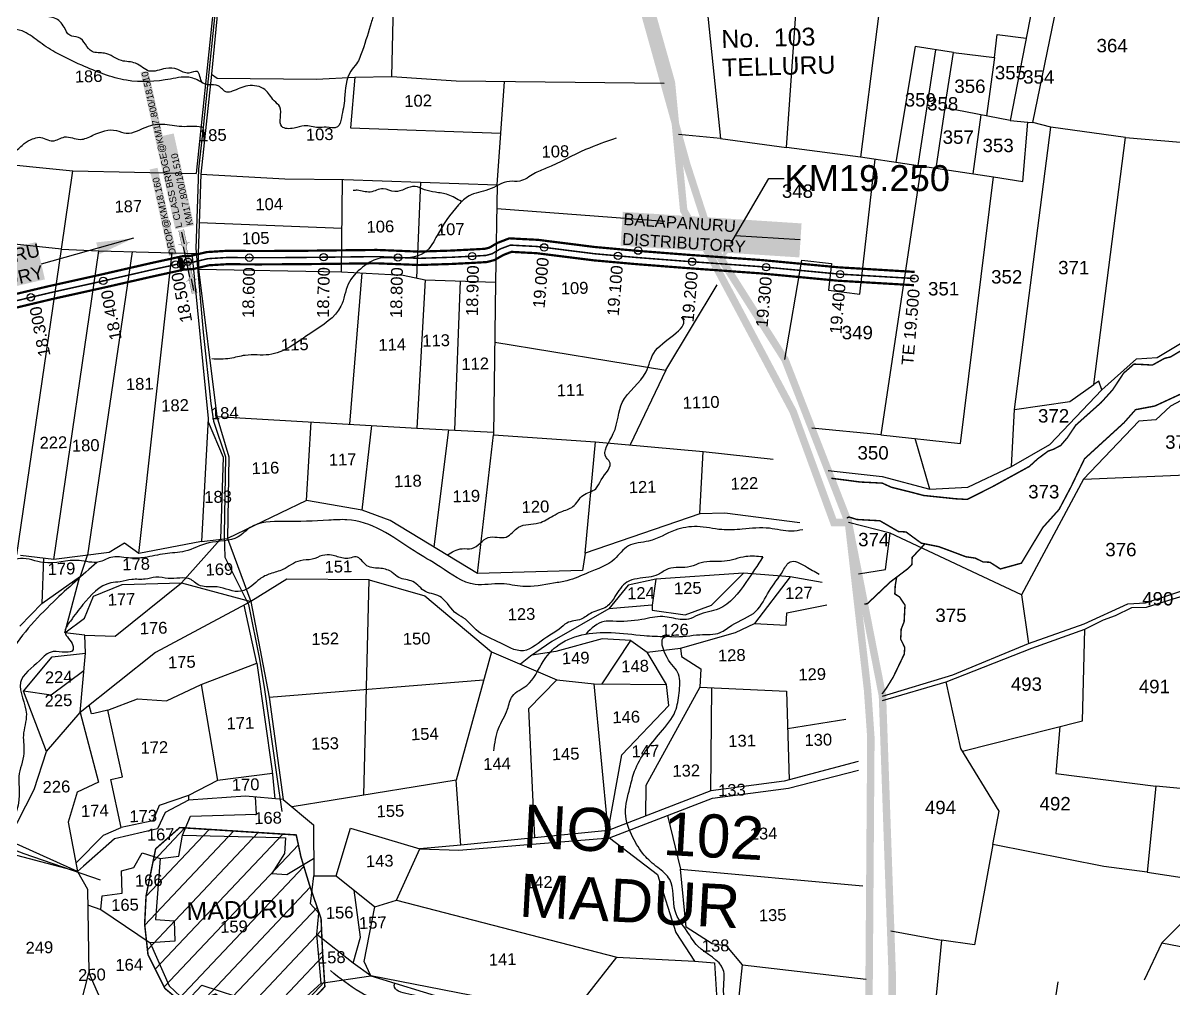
# Model space of a CAD drawing. Header units: inches. Extents: x 192867 to 224088, y 1602358 to 1617481.
# Drawn here: x 200567 to 202116, y 1606517 to 1607817 of the extents above; entities that cross this region are included whole.
import ezdxf
from ezdxf import colors
from ezdxf.entities.mleader import LeaderData, LeaderLine
from ezdxf.enums import TextEntityAlignment as Align
from ezdxf.math import Vec2, Vec3

# ---------------------------------------------------------------- set-up
doc = ezdxf.new("R2010")
doc.units = ezdxf.units.IN
doc.header["$LTSCALE"] = 15
doc.header["$MEASUREMENT"] = 0
doc.header["$PDMODE"] = 32
doc.header["$PDSIZE"] = 10
for name, pattern in [('ACAD_ISO02W100', [15, 12, -3]), ('ACAD_ISO03W100', [30, 12, -18]), ('HIDDEN2', [0.1875, 0.125, -0.0625])]:
    doc.linetypes.add(name, pattern=pattern)
for name, color, linetype in [('CANAL1', 7, 'Continuous'), ('CSMark', 72, 'Continuous'), ('PAPER SIZE', 5, 'Continuous'), ('PLOTS', 7, 'Continuous'), ('PLOTS NO', 7, 'Continuous'), ('RE REMARKS', 7, 'Continuous'), ('ROADS', 1, 'Continuous'), ('STREAMS', 4, 'Continuous'), ('STRUCTURE', 5, 'Continuous'), ('TEXT', 1, 'Continuous'), ('text2', 7, 'Continuous'), ('VILLAGE BOUNDRY', 5, 'Continuous'), ('VILLAGE STONES', 240, 'Continuous')]:
    doc.layers.add(name, color=color, linetype=linetype)
doc.styles.get("Standard").update_dxf_attribs({"font": 'arial.ttf'})
doc.dimstyles.get("Standard").update_dxf_attribs({"dimtxt": 0.18, "dimasz": 0.18, "dimexe": 0.18, "dimexo": 0.0625, "dimgap": 0.09, "dimtad": 0, "dimtih": 1, "dimtoh": 1, "dimdec": 4, "dimzin": 0, "dimdsep": 46, "dimtxsty": 'Standard', "dimcen": 0.09, "dimadec": 0, "dimazin": 0, "dimtfac": 1, "dimtdec": 4, "dimtofl": 0, "dimtmove": 0, "dimatfit": 3, "dimfxl": 1, "dimtolj": 1, "dimtzin": 0, "dimarcsym": 0})

# ---------------------------------------------------------------- blocks, each defined once
blk = doc.blocks.new('DROP')
h = blk.add_hatch()
h.set_pattern_fill('ANSI31', color=1, scale=10, angle=45)
h.set_pattern_definition([(90, (-324.4107, -25.7687), (-1.25, 0), [])])
h.paths.add_polyline_path([(-9.9, -4.3), (-13.8, 4.1), (13.8, 4.1), (10.2, -4.3)])
at = {"layer": 'STRUCTURE', "color": 5, "const_width": 0.49}
blk.add_lwpolyline([(-9.9, -4.3), (-13.8, 4.1), (13.8, 4.1), (10.2, -4.3), (-9.9, -4.3)], dxfattribs=at)
at = {"layer": 'STRUCTURE', "color": 5}
blk.add_circle((0, 0), 1.33, dxfattribs=at)
blk = doc.blocks.new('SLB')
at = {"layer": 'STRUCTURE'}
h = blk.add_hatch(dxfattribs=at)
h.set_pattern_fill('DOTS', color=6, scale=20, angle=320.3722, style=0)
h.set_pattern_definition([(320.372247934, (-159.4327, -72.9564), (1.2786241598, 0.5641323054), [0, -1.25])])
h.paths.add_polyline_path([(769699.5, 1706871.1), (769699.5, 1706861.1), (769729.1, 1706861.1), (769732.1, 1706863.1), (769792.1, 1706863.1), (769795.1, 1706861.1), (769824.7, 1706861.1), (769824.7, 1706871.1), (769795.1, 1706871.1), (769792.1, 1706869.1), (769732.1, 1706869.1), (769729.1, 1706871.1)])
at = {"layer": 'STRUCTURE', "color": 6, "const_width": 0.628}
for points in [[(769726.1, 1706877.1), (769726.1, 1706873.1), (769732.1, 1706869.1), (769792.1, 1706869.1), (769798.1, 1706873.1), (769798.1, 1706877.1)], [(769726.1, 1706855.1), (769726.1, 1706859.1), (769732.1, 1706863.1), (769792.1, 1706863.1), (769798.1, 1706859.1), (769798.1, 1706855.1)]]:
    blk.add_lwpolyline(points, dxfattribs=at)
at = {"layer": 'STRUCTURE', "color": 6, "linetype": 'ACAD_ISO02W100', "ltscale": 0.5, "const_width": 0.5}
for points in [[(769699.5, 1706871.1), (769729.1, 1706871.1)], [(769699.5, 1706861.1), (769729.1, 1706861.1)], [(769795.1, 1706871.1), (769824.7, 1706871.1)], [(769795.1, 1706861.1), (769824.7, 1706861.1)]]:
    blk.add_lwpolyline(points, dxfattribs=at)
at = {"layer": 'STRUCTURE', "color": 6}
blk.add_lwpolyline([(769732.1, 1706863.1), (769792.1, 1706863.1)], dxfattribs=at)
blk.add_lwpolyline([(769732.1, 1706863.1), (769792.1, 1706863.1)], dxfattribs=at)
at = {"layer": 'STRUCTURE', "color": 0}
blk.add_circle((769762.1, 1706866.1), 1.24, dxfattribs=at)
for points in [[(769703.8, 1706866), (769726.7, 1706866)], [(769818.6, 1706865.8), (769795.7, 1706865.8)]]:
    blk.add_leader(points, dimstyle='Standard', override={"dimasz": 10, "dimgap": 0.09, "dimtad": 0}, dxfattribs=at)

msp = doc.modelspace()

# ---------------------------------------------------------------- hatches: boundary and pattern name
at = {"layer": 'text2', "linetype": 'Continuous'}
h = msp.add_hatch(dxfattribs=at)
h.set_pattern_fill('ANSI31', color=40, scale=7.991511, angle=1.6121)
h.set_pattern_definition([(46.61206, (193306.242, 1599819.602), (-18.439085, 17.42962), [])])
h.paths.add_polyline_path([(200802.5, 1606732.9), (200934.8, 1606724.5), (200941.1, 1606695.1), (200952.5, 1606657.5), (200968.2, 1606611.8), (200970.2, 1606566.9), (200973.3, 1606520.3), (200940, 1606485.1), (200892.1, 1606443.2), (200872.6, 1606440.4), (200856.9, 1606486.8), (200826.4, 1606510.3), (200784.6, 1606495.8), (200757.9, 1606518), (200735.3, 1606563.4), (200730.8, 1606604.2), (200732.7, 1606642.4), (200745.6, 1606705.8), (200778, 1606734.4)])
h.paths.add_polyline_path([(200781.6, 1606603.2), (200940.7, 1606607.7), (200939.7, 1606644.2), (200780.6, 1606639.7)], flags=24)

# ---------------------------------------------------------------- linework, layer by layer
at = {"layer": 'CANAL1', "color": 200}
for points, const_width in [([(200547, 1607450.1), (200601.3, 1607463), (200675.6, 1607479.5), (200739.5, 1607494.2), (200763.9, 1607499.5), (200781.5, 1607503.4), (200793.7, 1607504.1), (200814.4, 1607509), (200841.6, 1607510.7), (200882.9, 1607510.4), (200940.2, 1607510.7), (201043.1, 1607511.9), (201100, 1607509.6), (201143.1, 1607511), (201174.2, 1607512.6), (201188.6, 1607513.4), (201194.8, 1607515), (201205.7, 1607521.4), (201221.6, 1607527.5), (201239.7, 1607526.5), (201259.8, 1607525.5), (201336.7, 1607515.8), (201393.4, 1607510.7), (201460, 1607505.5), (201561.5, 1607498.2), (201664.3, 1607488.5), (201767.1, 1607482.3)], 3), ([(200547, 1607450.1), (200601.3, 1607463), (200675.6, 1607479.5), (200739.5, 1607494.2), (200763.9, 1607499.5), (200781.5, 1607503.4), (200793.7, 1607504.1), (200814.4, 1607509), (200841.6, 1607510.7), (200882.9, 1607510.4), (200940.2, 1607510.7), (201043.1, 1607511.9), (201100, 1607509.6), (201143.1, 1607511), (201174.2, 1607512.6), (201188.6, 1607513.4), (201194.8, 1607515), (201205.7, 1607521.4), (201221.6, 1607527.5), (201239.7, 1607526.5), (201259.8, 1607525.5), (201336.7, 1607515.8), (201393.4, 1607510.7), (201460, 1607505.5), (201561.5, 1607498.2), (201564.1, 1607498)], 1.5), ([(200550.9, 1607432.5), (200605.3, 1607445.5), (200679.6, 1607462), (200743.5, 1607476.6), (200767.8, 1607481.9), (200784, 1607485.5), (200796.4, 1607486.2), (200817.1, 1607491.2), (200842.1, 1607492.7), (200882.9, 1607492.4), (200940.3, 1607492.7), (201042.8, 1607493.9), (201099.9, 1607491.6), (201143.9, 1607493), (201175.2, 1607494.6), (201191.5, 1607495.6), (201201.7, 1607498.3), (201213.5, 1607505.1), (201224.5, 1607509.3), (201238.8, 1607508.5), (201258.2, 1607507.5), (201334.8, 1607497.9), (201391.9, 1607492.8), (201458.7, 1607487.6), (201560, 1607480.3), (201663, 1607470.5), (201766.1, 1607464.4)], 3), ([(200550.9, 1607432.5), (200605.3, 1607445.5), (200679.6, 1607462), (200743.5, 1607476.6), (200767.8, 1607481.9), (200784, 1607485.5), (200796.4, 1607486.2), (200817.1, 1607491.2), (200842.1, 1607492.7), (200882.9, 1607492.4), (200940.3, 1607492.7), (201042.8, 1607493.9), (201099.9, 1607491.6), (201143.9, 1607493), (201175.2, 1607494.6), (201191.5, 1607495.6), (201201.7, 1607498.3), (201213.5, 1607505.1), (201224.5, 1607509.3), (201238.8, 1607508.5), (201258.2, 1607507.5), (201334.8, 1607497.9), (201391.9, 1607492.8), (201458.7, 1607487.6), (201560, 1607480.3), (201561.8, 1607480.1)], 1.5)]:
    msp.add_lwpolyline(points, dxfattribs=dict(at, const_width=const_width))
at = {"layer": 'CANAL1', "color": 3, "linetype": 'HIDDEN2', "ltscale": 4, "true_color": 0x00ff00, "const_width": 2}
msp.add_lwpolyline([(200548.9, 1607441.3), (200603.3, 1607454.2), (200677.6, 1607470.7), (200741.5, 1607485.4), (200765.9, 1607490.7), (200782.7, 1607494.5), (200789.3, 1607494.8), (200795, 1607495.2), (200815.8, 1607500.1), (200841.8, 1607501.7), (200882.9, 1607501.4), (200940.2, 1607501.7), (201043, 1607502.9), (201099.9, 1607500.6), (201143.5, 1607502), (201174.7, 1607503.6), (201190.1, 1607504.5), (201198.3, 1607506.7), (201209.6, 1607513.3), (201223.1, 1607518.4), (201239.3, 1607517.5), (201259, 1607516.5), (201335.7, 1607506.8), (201392.7, 1607501.7), (201459.3, 1607496.6), (201560.7, 1607489.3), (201663.7, 1607479.5), (201766.6, 1607473.4)], dxfattribs=at)
at = {"layer": 'CANAL1', "color": 1, "ltscale": 4, "const_width": 1}
msp.add_lwpolyline([(200548.9, 1607441.3), (200603.3, 1607454.2), (200677.6, 1607470.7), (200741.5, 1607485.4), (200765.9, 1607490.7), (200782.7, 1607494.5), (200795, 1607495.2), (200815.8, 1607500.1), (200841.8, 1607501.7), (200882.9, 1607501.4), (200940.2, 1607501.7), (201043, 1607502.9), (201099.9, 1607500.6), (201143.5, 1607502), (201174.7, 1607503.6), (201190.1, 1607504.5), (201198.3, 1607506.7), (201209.6, 1607513.3), (201223.1, 1607518.4), (201239.3, 1607517.5), (201259, 1607516.5), (201335.7, 1607506.8), (201392.7, 1607501.7), (201459.3, 1607496.6), (201560.7, 1607489.3), (201562.9, 1607489)], dxfattribs=at)
at = {"layer": 'PLOTS'}
for points in [[(201517.5, 1608082.3), (201494.3, 1607968.6), (201474, 1607969.7), (201505.9, 1607661.9), (201449.1, 1607667.4)], [(201505.9, 1607661.9), (201594.7, 1607649.8), (201608.7, 1607855.6), (201619.1, 1607925.4), (201631.6, 1608004.5)], [(201738.2, 1607981.8), (201694.2, 1607636.6), (201594.7, 1607649.8)], [(201694.3, 1607637.1), (201872.9, 1607610.3), (201912.4, 1607603.8), (201919.4, 1607683.8), (201926.2, 1607683.2), (201971.2, 1607904.3), (202011.6, 1607914), (202085.9, 1607902.7), (202088.5, 1607879.1), (202114.5, 1607877.7), (202137.7, 1607871.5), (202152, 1607910.2), (202137.2, 1607944.3)], [(201938.5, 1607907.6), (201895.5, 1607686.2), (201919.4, 1607683.8)], [(201895.5, 1607686.2), (201807.7, 1607703.2), (201819.1, 1607777.5), (201874.5, 1607771.1), (201878.1, 1607801.9), (201917, 1607796.9)], [(202019, 1607323.8), (202065.5, 1607365.5), (202093.2, 1607367), (202177.5, 1607417.6), (202240, 1607462.1), (202286.4, 1607498.6), (202334.3, 1607563.2), (202360.1, 1607585.2), (202388.4, 1607594.5), (202391.7, 1607602.6), (202428.8, 1607620.5), (202475, 1607618.1), (202584.2, 1607520.2), (202595.6, 1607567.1), (202630.2, 1607639.4), (202550.3, 1607677.7), (202517.4, 1607735.9), (202414.2, 1607774.5), (202360.2, 1607799.7), (202356.8, 1607778.9), (202404, 1607713.3), (202438, 1607680.9), (202486.9, 1607656.2), (202475, 1607618.1)], [(201819.1, 1607777.5), (201767.6, 1607785.5), (201741.6, 1607630)], [(201771.6, 1607625.5), (201795.5, 1607781.2)], [(201874.5, 1607771.1), (201863.7, 1607692.4)], [(201807.7, 1607703.2), (201795.5, 1607621.9)], [(201787.6, 1607190), (201838.4, 1607192.7), (201897.5, 1607220.6), (201901.4, 1607297), (201950.2, 1607677.3), (201926.2, 1607683.2)], [(201845.6, 1607614.4), (201856.6, 1607693.8)], [(201901.4, 1607297), (201976, 1607307.9), (202008.3, 1607330.6), (202050.7, 1607663.2), (201950.2, 1607677.3)], [(202050.7, 1607663.2), (202124.8, 1607656.9), (202202.3, 1607643.7), (202176.2, 1607446.6), (202181.1, 1607339), (202111.2, 1607301.8), (202091.6, 1607283.3), (202068.8, 1607281.5), (201994.1, 1607203.3), (201910.7, 1607047.7), (201734.1, 1607130.8), (201677.9, 1607145)], [(201592.5, 1607364.3), (201615.3, 1607498.3), (201655.3, 1607493.4), (201650.9, 1607457.7), (201693.2, 1607452.5), (201713.7, 1607634.2)], [(201775.6, 1607624.9), (201721.6, 1607263.2), (201628.5, 1607272)], [(201721.6, 1607263.2), (201828.6, 1607251.5), (201872.9, 1607610.3)], [(201994.1, 1607203.3), (202175.6, 1607211), (202181.1, 1607339)], [(201897.5, 1607220.6), (201949.1, 1607250.2), (202019, 1607323.8), (202015, 1607335.3), (202008.3, 1607330.6)], [(201650.7, 1607215), (201723.3, 1607206.8), (201787.6, 1607190), (201767.6, 1607258.2)], [(201723.7, 1606911.5), (201818.2, 1606940.1), (201920.3, 1606982.1), (201995, 1607008.8), (202053.8, 1607035.7), (202077.6, 1607036.8), (202141.7, 1607058.2), (202204.9, 1607087.9), (202267.8, 1607106.2), (202390.7, 1607141.4), (202509.8, 1607134.3), (202611.2, 1607115.4), (202637.6, 1607035.8), (202670.2, 1606907.2), (202663, 1606796.5), (202666.8, 1606742.7), (202660.7, 1606743), (202660, 1606501)], [(201691.5, 1607075.9), (201727.9, 1607081.9), (201734.1, 1607130.8)], [(201723.9, 1606905.3), (201809.6, 1606930.4), (201924.9, 1606975.9), (201995.8, 1607001.6), (202021.3, 1607014.1), (202037.2, 1607019.9), (202059.1, 1607030.5), (202078.8, 1607031), (202114.9, 1607042.2), (202146.5, 1607051.9), (202184.9, 1607072), (202209, 1607082), (202267.4, 1607097.4), (202389.9, 1607133.3), (202381.7, 1607077.7), (202266.3, 1607083.9), (202267.1, 1607097.3)], [(202184.9, 1607072), (202157.8, 1606783.9), (202091.6, 1606790.1), (202079.7, 1606674.5), (202153.3, 1606663.3), (202136.8, 1606616.5), (202099.6, 1606579.1), (202167.2, 1606566.2), (202166.1, 1606538.2), (202254.6, 1606518.8)], [(201910.7, 1607047.7), (201920.3, 1606982.1)], [(201831.5, 1606837.3), (201993, 1606878.2), (201995.8, 1607001.6)], [(201872.3, 1606711.7), (201880.6, 1606756.7), (201829.3, 1606840.9), (201809.6, 1606930.4)], [(201962.3, 1606870.5), (201957, 1606807.1), (202091.6, 1606790.1)], [(202079.7, 1606674.5), (202021.8, 1606682.1), (201872.3, 1606711.7), (201847.4, 1606576.4), (201803.3, 1606582.7)], [(201734.8, 1606595.3), (201803.3, 1606582.7), (201783.5, 1606377.9), (201736.7, 1606391.9)], [(202099.6, 1606579.1), (202075.9, 1606529.2)], [(201959.6, 1606526.7), (201923.1, 1606289), (201915.9, 1606278), (201878.4, 1606264), (201834.1, 1606203.6), (201788.6, 1606247.2), (201736.7, 1606340.7)]]:
    msp.add_lwpolyline(points, dxfattribs=at)
at = {"layer": 'PLOTS', "color": 0}
for points in [[(200026.1, 1608043.2), (200258.6, 1608037.4), (200363.8, 1608038.6), (200469.9, 1608039.6), (200549.9, 1608041.3), (200698.1, 1608041.8), (200776.1, 1608051.7), (200845.7, 1608054.9), (200800.2, 1607614.8)], [(201382.4, 1608048.6), (201140.4, 1608046), (200850.6, 1608052.6), (200844.3, 1607981.4), (200838.1, 1607904.6), (200830, 1607846.4), (200820.8, 1607748.3), (200828.5, 1607743), (200961.9, 1607741.7), (201013.7, 1607744.2), (201063.6, 1607745.2), (201150, 1607739.3), (201429.9, 1607736.2)], [(201063.6, 1607745.2), (201066.9, 1607900.3), (201069.6, 1607962.9), (201073.3, 1607976.4), (201083.2, 1608016.7), (201082.7, 1608047.3)], [(200820.8, 1607748.3), (200806.2, 1607613.8), (200919.6, 1607607.5), (200998.8, 1607606.8), (201205.2, 1607599.4), (201215.1, 1607738.5)], [(201013.7, 1607744.2), (201008, 1607676.3), (201210.1, 1607669)], [(200513, 1607630.3), (200634, 1607618.5), (200800.2, 1607614.8)], [(200619, 1607513), (200634, 1607618.5)], [(200806.2, 1607613.8), (200802.6, 1607507.2), (200803.2, 1607485.9), (200827.8, 1607287.6), (201097, 1607272.2), (201148.4, 1607269.2), (201200.2, 1607266.7)], [(200995.8, 1607482.6), (200996.9, 1607606.8)], [(201102, 1607603.1), (201096.6, 1607474.2)], [(201205.2, 1607599.4), (201203.1, 1607468.6)], [(201204.7, 1607567.7), (201430.7, 1607550.6)], [(200804, 1607548.7), (200996.3, 1607541)], [(200558.6, 1607101.6), (200619, 1607513), (200466, 1607529.1)], [(200608.8, 1607095.3), (200669.1, 1607510.7)], [(200619, 1607513), (200669.1, 1607510.7), (200802.6, 1607507.2)], [(200714.1, 1607509.5), (200654, 1607101)], [(200723, 1607103.4), (200767.7, 1607508.1)], [(200794.5, 1607507.4), (200816.4, 1607285), (200807.3, 1607119.3), (200842.2, 1607123.6)], [(200803.2, 1607485.9), (200995.8, 1607482.6), (201078.8, 1607477.9), (201108.3, 1607471.7), (201203.1, 1607468.6)], [(201006.7, 1607277.3), (201023.4, 1607481.1)], [(201108.3, 1607471.7), (201097, 1607272.2)], [(201148.4, 1607269.2), (201155.7, 1607470.1)], [(201203.1, 1607468.6), (201200.2, 1607263.2), (201337.4, 1607253.6), (201482.2, 1607240.4), (201576.4, 1607230.4)], [(201202, 1607387.7), (201432, 1607350), (201501.1, 1607464.7)], [(201432, 1607350), (201384, 1607249.4)], [(200816.1, 1607280.5), (200836.3, 1607232.9), (200832.7, 1607122.4)], [(200827.8, 1607287.6), (200844, 1607233.3), (200842.2, 1607123.6), (200873.7, 1607038.5), (200898.5, 1606910.1), (200917.2, 1606772.3), (200957.8, 1606738.1), (200958.3, 1606669.3), (200988.5, 1606669.5), (201007.7, 1606733.6), (201101.3, 1606705.7), (201153.6, 1606703.9), (201356.5, 1606720.8), (201495.1, 1606774.1), (201597.1, 1606787.6), (201691.4, 1606811.9)], [(200948.8, 1607174.6), (200954.9, 1607280.3)], [(201023.4, 1607161.5), (201036.3, 1607275.6)], [(201139.9, 1607269.7), (201120.1, 1607112.1)], [(201178.8, 1607076.6), (201200.2, 1607263.2)], [(201323.8, 1607103.7), (201337.4, 1607253.6)], [(201478.1, 1607156.8), (201482.2, 1607240.4)], [(201612.7, 1607144.5), (201511.5, 1607157.8), (201478.1, 1607156.8), (201323.8, 1607103.7), (201319.8, 1607080.6), (201178.8, 1607076.6), (201061.4, 1607147.5), (201023.4, 1607161.5), (200948.8, 1607174.6), (200842.2, 1607123.6)], [(200623.6, 1606996.7), (200649.9, 1607016.1), (200662, 1607045.7), (200700.7, 1607061.5), (200780.3, 1607063.7), (200832.7, 1607122.4)], [(200807.3, 1607119.3), (200723, 1607103.4), (200703.9, 1607117.2), (200683.2, 1607104.7), (200608.8, 1607095.3), (200563.6, 1607100.4)], [(200562.8, 1607005.4), (200592.3, 1607036), (200644.5, 1607072.8), (200654, 1607101)], [(200594.9, 1607096.9), (200592.3, 1607036)], [(201599.6, 1607072), (201536.9, 1607077), (201418.5, 1607068.8), (201381.4, 1607060.6), (201355.3, 1607028.9), (201278.8, 1606985), (201249.9, 1606965.1), (201236.4, 1606954.3)], [(201413.9, 1607033.7), (201413.8, 1607027.1), (201458.1, 1607020.7), (201493.7, 1607033.7), (201536.9, 1607077)], [(200548.6, 1606719.9), (200582.3, 1606785.5), (200598.9, 1606836.9), (200567.8, 1606917.9), (200606.2, 1606964.1), (200651, 1606969), (200650.3, 1606993.5), (200623.6, 1606996.7), (200643.7, 1607072.2)], [(200650.3, 1606993.5), (200691, 1606992.2), (200780.3, 1607063.7)], [(200780.3, 1607063.7), (200873.7, 1607038.5)], [(201025.6, 1606777.9), (201032.8, 1607068), (200922.2, 1607068.9), (200873.7, 1607038.5)], [(201032.8, 1607068), (201107.9, 1607046.2), (201197.4, 1606971.1), (201150.1, 1606798.2)], [(201418.5, 1607068.8), (201413.9, 1607033.7), (201355.3, 1607028.9)], [(201642.6, 1607064.1), (201599.6, 1607072), (201551.5, 1607009.3)], [(200873.7, 1607038.5), (200745.4, 1606970), (200643.8, 1606889.4), (200651, 1606969)], [(200681.4, 1606892.3), (200721.1, 1606907.9), (200760.2, 1606904.8), (200806.7, 1606926.8), (200881.8, 1606955.9), (200864.8, 1607033.8)], [(201452.1, 1606975.9), (201525.9, 1606996.9), (201551.5, 1607009.3), (201593.9, 1607007), (201594.8, 1607023.6), (201648.7, 1607034.3)], [(201385.2, 1606986.2), (201346.3, 1606988.4), (201284.3, 1606971.6), (201251.9, 1606966.5)], [(201346.7, 1606927.9), (201385.2, 1606986.2), (201407.1, 1606970.7)], [(201197.4, 1606971.1), (201285.6, 1606933.1), (201335.6, 1606928), (201433.2, 1606927), (201407.1, 1606970.7), (201452.1, 1606975.9), (201453.4, 1606964.6), (201479.1, 1606947.9), (201478, 1606923.2), (201594.4, 1606917.8), (201598.2, 1606798.8)], [(200881.8, 1606955.9), (200902.4, 1606810.4), (200906.1, 1606773.3)], [(200648.9, 1606945.5), (200604.9, 1606912.5), (200567.8, 1606917.9)], [(200806.7, 1606926.8), (200829, 1606798)], [(200898.5, 1606910.1), (201187, 1606933.3)], [(201285.6, 1606933.1), (201247.3, 1606894.4), (201255.5, 1606720.8)], [(201354.7, 1606730.7), (201335.6, 1606928)], [(201354.7, 1606730.7), (201373.1, 1606832.5), (201436.3, 1606898.5), (201433.2, 1606927)], [(201478, 1606923.2), (201405.4, 1606791.2), (201404.9, 1606750)], [(201492.6, 1606783.8), (201493.9, 1606922.5)], [(200638.4, 1606686.3), (200675.6, 1606724.4), (200699.4, 1606734.7), (200685.2, 1606799), (200701.2, 1606802.6), (200681.4, 1606892.3), (200662.3, 1606888.1), (200659.4, 1606887.5), (200656.3, 1606899.3)], [(200598.9, 1606836.9), (200643.8, 1606889.4)], [(200643.8, 1606889.4), (200668.8, 1606795.5), (200639.9, 1606782.3), (200628, 1606741.8), (200640.5, 1606675.3)], [(201674.5, 1606879.8), (201596, 1606867.5)], [(200917.2, 1606772.3), (200866.7, 1606776.7), (200789.6, 1606771.2), (200758.2, 1606754.7), (200747.9, 1606732.6), (200690.4, 1606719.1), (200648.7, 1606682.5), (200640.5, 1606675.3), (200529.6, 1606724.9), (200395.4, 1606840.4), (200221.4, 1606823.3), (200159.2, 1606835.8), (200130.6, 1606837.7), (200131.7, 1606827.9), (200077.4, 1606868.4)], [(201691, 1606823.4), (201591.2, 1606796.9), (201492.6, 1606783.8), (201354.7, 1606730.7), (201156.3, 1606710.8), (201101.3, 1606705.7)], [(200902.7, 1606807.2), (200829, 1606798), (200789.8, 1606777.5), (200750.5, 1606764), (200741.8, 1606743.6), (200699.4, 1606734.7)], [(201156.3, 1606710.8), (201150.1, 1606798.2), (200929.2, 1606762.2)], [(200654.1, 1606630.5), (200671.8, 1606624.3), (200673.5, 1606642.6), (200700.5, 1606646), (200699.7, 1606676), (200716.3, 1606680.8), (200727.3, 1606700.6), (200751.5, 1606692.9), (200776.6, 1606695.9), (200781.9, 1606724.4), (200792.5, 1606749.9), (200881.5, 1606752.4), (200879.8, 1606775.6)], [(200789.8, 1606777.5), (200789.6, 1606771.2)], [(200640.5, 1606675.3), (200526.1, 1606705.5), (200466.1, 1606752.9), (200415.9, 1606744.8), (200303.3, 1606706), (200208, 1606677.7), (200213.4, 1606636.8), (200280, 1606658.2), (200303.3, 1606706)], [(201434.5, 1606750.8), (201451.8, 1606678.4), (201697.2, 1606655.9)], [(200781.9, 1606724.4), (200912.7, 1606720.9), (200920.4, 1606720.4), (200919, 1606699.6), (200901.8, 1606672.6), (200922.1, 1606671.2), (200958.1, 1606692.8)], [(201356.5, 1606720.8), (201420.8, 1606671.1), (201445.7, 1606593), (201470.9, 1606554.6), (201497.5, 1606552.2), (201504.6, 1606444.8), (201527, 1606446.3), (201526, 1606461), (201535.5, 1606549.5), (201701.9, 1606530.6)], [(200988.5, 1606669.5), (201040.6, 1606627.6), (201069.9, 1606636.8), (201101.3, 1606705.7)], [(200751.5, 1606692.9), (200745.4, 1606610.7), (200770.4, 1606608.8), (200771.2, 1606581.4), (200738.4, 1606579.5)], [(200640.5, 1606675.3), (200653.7, 1606651.6), (200655.5, 1606539.1), (200697.3, 1606443.9), (200717.7, 1606460.5), (200876.6, 1606441.4), (200968.2, 1606525.2), (201035, 1606534.8), (201137.8, 1606503.3), (201188.3, 1606431.2), (201204.8, 1606362.7), (201220.2, 1606310), (201388.8, 1606269.4), (201401.8, 1606405), (201170.7, 1606508.5), (201035, 1606534.8)], [(201535.5, 1606549.5), (201514.2, 1606575), (201494.3, 1606578.1), (201459.3, 1606600.2), (201451.8, 1606678.4)], [(201035, 1606534.8), (201011.3, 1606552.1), (200962.3, 1606590.3), (200965, 1606619.4), (200953.9, 1606631.7), (200958.3, 1606669.3)], [(201011.3, 1606552.1), (201021.3, 1606586.8), (201012.8, 1606650)], [(201035, 1606534.8), (201026.2, 1606554.3), (201040.6, 1606627.6)], [(201069.9, 1606636.8), (201366.3, 1606560.1), (201470.9, 1606554.6)], [(200671.8, 1606624.3), (200738.4, 1606579.5), (200763.8, 1606521.3), (200786.5, 1606499.8), (200807.8, 1606522.4), (200876.6, 1606500), (200876.6, 1606441.4)], [(200968.2, 1606525.2), (200962.3, 1606590.3)], [(201286.4, 1606458.3), (201366.3, 1606560.1)], [(200639.5, 1606475.5), (200655.5, 1606539.1)]]:
    msp.add_lwpolyline(points, dxfattribs=at)
at = {"layer": 'ROADS', "linetype": 'ACAD_ISO03W100'}
msp.add_lwpolyline([(200920, 1608965.3), (200911.4, 1608787.1), (200918.4, 1608726.5), (200917.9, 1608707.3), (200914.2, 1608679.6), (200887.5, 1608387.1), (200863.7, 1608199.7), (200848.5, 1608056.9), (200833.9, 1607909.1), (200827.1, 1607846.5), (200809.9, 1607681.3), (200803.4, 1607620.7), (200799.8, 1607513.6), (200809.6, 1607401.1), (200819.9, 1607305.4), (200823.3, 1607281.5), (200839.7, 1607233.6), (200837.8, 1607129.1), (200838.7, 1607098.2), (200870.5, 1607034.5), (200885.3, 1606961.3), (200892.3, 1606920.3), (200908.7, 1606802.9), (200915.3, 1606756.1)], dxfattribs=at)
at = {"layer": 'ROADS'}
msp.add_lwpolyline([(200421, 1606829.1), (200470.8, 1606784.3), (200536.9, 1606711.5), (200568, 1606699.4), (200670.9, 1606663.9)], dxfattribs=at)
at = {"layer": 'STREAMS', "const_width": 1.93}
for points in [[(201654.8, 1607204.5), (201674.8, 1607202), (201693.8, 1607199.5), (201704.4, 1607199), (201714.1, 1607198.5), (201723.5, 1607198), (201735.5, 1607192.5), (201748.3, 1607189.3), (201758.5, 1607186.8), (201766.2, 1607184.8), (201779.1, 1607181.4), (201802.3, 1607179), (201822.6, 1607176.9), (201837.6, 1607176.1), (201871.7, 1607193.2), (201897, 1607207.1), (201921.4, 1607220.5), (201932.2, 1607230.4), (201946.6, 1607241.1), (201953.8, 1607243.6), (201963.5, 1607248.7), (201972.3, 1607258.9), (201983.8, 1607276), (202004.4, 1607294.4), (202018, 1607306.5), (202033.5, 1607323.7), (202048.2, 1607346), (202062.1, 1607358.2), (202075.1, 1607357.6), (202087, 1607356.9), (202094, 1607360.8), (202103.3, 1607366), (202111.2, 1607367.8), (202147.8, 1607389.6)], [(202129, 1607319.7), (202108.6, 1607310.3), (202090.2, 1607301.8), (202064.3, 1607296.9), (202048.8, 1607279.4), (201995.6, 1607230.8), (201977.6, 1607193.4), (201961.3, 1607162.5), (201939.6, 1607138.4), (201919.4, 1607105), (201910.6, 1607090.3), (201892.9, 1607085.4), (201882.3, 1607082.5), (201876, 1607086.6), (201868.3, 1607091.5), (201858.9, 1607092), (201848.6, 1607097.1), (201836, 1607098.9), (201814.7, 1607106.9), (201799.8, 1607112.4), (201785.7, 1607115.3), (201776, 1607117.2), (201765.4, 1607124.9), (201755.4, 1607132.3), (201745.1, 1607132.9), (201737.5, 1607137.3), (201731, 1607141.1), (201727.4, 1607143.2), (201720.1, 1607147.4), (201705.1, 1607148.2), (201689.2, 1607149.1), (201678.7, 1607152.4), (201675.6, 1607151.1)], [(201780.8, 1607116.2), (201768.3, 1607103), (201763.7, 1607098.1), (201763.2, 1607088.1), (201758.4, 1607083.3), (201739.7, 1607069.1), (201734.1, 1607064.9), (201711.9, 1607043.8), (201703.5, 1607035.9), (201699.5, 1607035.1)], [(201742.8, 1607071.5), (201740.9, 1607060.5), (201740.5, 1607052.7), (201740.3, 1607048.9), (201746.7, 1607044.8), (201751.6, 1607037.4), (201754, 1607033.9), (201753.6, 1607026.2), (201752.8, 1607011.3), (201748.9, 1607001.6), (201748.2, 1606988), (201753.6, 1606977), (201753.1, 1606968.1), (201746.2, 1606953.7), (201738.3, 1606937.2), (201729, 1606922.1), (201723.1, 1606914.2)]]:
    msp.add_lwpolyline(points, dxfattribs=at)
at = {"layer": 'STREAMS'}
for points in [[(200809.2, 1607736.5), (200793.8, 1607743.6), (200765.8, 1607741.9), (200706.4, 1607740.2), (200646.1, 1607760.5), (200610, 1607778.2), (200587.2, 1607793.2), (200565.8, 1607806.6), (200550.2, 1607810.7), (200530.5, 1607817), (200511, 1607816.4), (200491.6, 1607827.9), (200474.2, 1607827.4), (200473.6, 1607849.6), (200478.7, 1607879.4), (200475.4, 1607904.7), (200461.2, 1607922.8), (200446.1, 1607938.4), (200428.9, 1607947.5), (200404.3, 1607969.2), (200375, 1607978.7), (200368, 1607987.4), (200352.3, 1607993.6), (200339.8, 1608011.2), (200330.8, 1608038.3), (200336.7, 1608062.4), (200336.2, 1608078.3), (200338.7, 1608109.7), (200329.4, 1608134.6), (200300.3, 1608158.3), (200274.8, 1608172.1), (200241.4, 1608177.2), (200198.5, 1608182.5), (200167, 1608207.2), (200158.5, 1608224.9), (200153.7, 1608262.9), (200158.7, 1608314.5), (200157.5, 1608354.6), (200143.9, 1608374.7), (200143.5, 1608390.4), (200128.4, 1608404), (200117.1, 1608419.4), (200099.3, 1608425.3), (200091.1, 1608429.5)], [(201310.7, 1608030), (201276, 1608019.8), (201240.6, 1608003.1), (201192.5, 1607994.2), (201158.4, 1607979.1), (201138.5, 1607939.5), (201130.5, 1607916.5), (201119.4, 1607892.1), (201107.6, 1607885.9), (201088, 1607878.5), (201076.2, 1607873), (201057, 1607866.5), (201040.2, 1607833.3), (201035.7, 1607817.6), (201024, 1607780.5), (201015.8, 1607762.4), (201008.1, 1607752.6), (200999.9, 1607715.9), (200995.6, 1607689.9), (200990.1, 1607677.4), (200975.2, 1607677), (200964.5, 1607676.7), (200945.6, 1607679.1), (200931.8, 1607675.8), (200915.4, 1607677.9), (200912.6, 1607704.3), (200905.1, 1607712.7), (200892.6, 1607727.7), (200869.7, 1607732.7), (200848.5, 1607725.5), (200841.4, 1607724.3), (200829.9, 1607732.8), (200816.6, 1607734.2), (200808.7, 1607737), (200801.8, 1607751.9), (200790.1, 1607749.8), (200775.4, 1607754.8), (200759.1, 1607756.1), (200737, 1607752.7), (200718.6, 1607763.1), (200699.5, 1607766.7), (200676.9, 1607776.6), (200660, 1607779), (200641.7, 1607798), (200629.9, 1607800.8), (200622.5, 1607811.5), (200609.6, 1607824), (200589.3, 1607828.9), (200578.2, 1607840.6), (200559.5, 1607859.5), (200546.6, 1607890.9), (200542.4, 1607910.3)], [(199957.1, 1607725.1), (199968.2, 1607725.4), (199989.9, 1607721.4), (200014.1, 1607724.3), (200034.6, 1607715.5), (200058.3, 1607716.2), (200078.9, 1607709.3), (200110.7, 1607712), (200144.6, 1607699), (200175.6, 1607699.9), (200199.3, 1607689.6), (200223.8, 1607691.2), (200262, 1607686.8), (200279.7, 1607677.9), (200317.8, 1607672.5), (200350, 1607663.9), (200380.5, 1607662.7), (200393.9, 1607656), (200417.9, 1607653), (200431.6, 1607649.9), (200439.7, 1607645.4), (200454, 1607643.8), (200474.8, 1607642.1), (200490.7, 1607640.7), (200518.4, 1607635.8), (200545.8, 1607645.4), (200556.6, 1607645.7), (200568.8, 1607655.1), (200580, 1607661.2), (200588.8, 1607663.5), (200607.1, 1607658.7), (200623, 1607663.9), (200644, 1607660.7), (200661.2, 1607666.2), (200693, 1607672.6), (200706, 1607668.9), (200721.1, 1607672.4), (200745.1, 1607680.7), (200757.9, 1607681), (200783.9, 1607678.2), (200797.8, 1607678.6), (200810.1, 1607676.8)], [(201365.4, 1607662.3), (201324.2, 1607646.9), (201271.2, 1607621.9), (201254.7, 1607614.5), (201235.6, 1607604.5), (201221.7, 1607604.1), (201193.4, 1607593), (201167.3, 1607584.7), (201153.2, 1607572.5), (201124.3, 1607531.2), (201110.8, 1607511), (201073, 1607500.7), (201044.5, 1607499.9), (201024.1, 1607488.6), (201004.8, 1607465.8), (200995, 1607436.3), (200954.3, 1607400), (200898, 1607370.9), (200866, 1607370), (200845.6, 1607365.8), (200821.1, 1607365.1)], [(201157.3, 1607576.9), (201139.1, 1607586.1), (201122, 1607589.6), (201107.6, 1607592.9), (201094.8, 1607597.4), (201067.4, 1607590.4), (201051.7, 1607594.3), (201034.2, 1607589.8), (201016.7, 1607592.1), (201011.4, 1607591.9)], [(201138, 1607101.2), (201158, 1607109.8), (201171.3, 1607110.1), (201193.1, 1607124.8), (201217.3, 1607125.5), (201234, 1607138.7), (201261.2, 1607144.4), (201280.4, 1607154), (201291.3, 1607159.5), (201307.2, 1607166.4), (201320.6, 1607181.5), (201337.8, 1607190.5), (201345.2, 1607202.4), (201356.1, 1607227.5), (201352.4, 1607231.9), (201361.5, 1607264.6), (201373.6, 1607306.7), (201405.5, 1607347.6), (201418.4, 1607376.4), (201453.7, 1607421.1), (201453.5, 1607421.3)], [(201616.6, 1607135.2), (201600.8, 1607133.2), (201571.7, 1607137.2), (201535.1, 1607136.1), (201507.4, 1607135.4), (201474.3, 1607139.5), (201444.6, 1607134.7), (201409, 1607120), (201381.7, 1607113.4), (201363.2, 1607095.8), (201327.9, 1607077.6), (201299.1, 1607066.7), (201281.2, 1607063.4), (201239.6, 1607059), (201211.1, 1607062.6), (201175.4, 1607061.6), (201128.3, 1607085.4), (201093.3, 1607106.9), (201049, 1607134.7), (201003.1, 1607148.7), (200978.8, 1607148), (200917.5, 1607146.3), (200872.8, 1607138.2), (200856.7, 1607125.8), (200817, 1607117.5), (200784.8, 1607106.3), (200758.2, 1607103), (200730.9, 1607097.9), (200708.9, 1607097.3), (200685.1, 1607097.9), (200669.4, 1607091.9), (200642.6, 1607093.9), (200594.7, 1607091), (200563.6, 1607096.6), (200538.5, 1607091.4), (200517.5, 1607094.7), (200493.1, 1607091.2), (200472.3, 1607095.6), (200450.2, 1607091.3), (200429, 1607090.7), (200408.4, 1607085.8), (200388.5, 1607091), (200371.3, 1607086.2), (200354.3, 1607080.9), (200333.2, 1607069.5), (200300.9, 1607065.2), (200290, 1607062)], [(200666.5, 1607091.4), (200608.3, 1607038.4), (200546.1, 1606962.5), (200510.7, 1606874.7), (200484.7, 1606820.6), (200474.6, 1606807.7), (200462.6, 1606811.3), (200440, 1606802), (200434.4, 1606772.1), (200394.2, 1606766.1), (200353, 1606758.3), (200316.8, 1606764.8), (200263.6, 1606748.5), (200231.5, 1606725.8), (200205.2, 1606704.3), (200196.8, 1606699.5), (200181.5, 1606708.5), (200163.8, 1606742.7), (200155.2, 1606777.7), (200144.4, 1606791.6), (200127.6, 1606790), (200117.1, 1606776.3), (200109.5, 1606760.5), (200102, 1606765.7), (200093.5, 1606765.5), (200089, 1606765.4), (200081.6, 1606772.3), (200073.9, 1606764.2), (200067.9, 1606766.2), (200058, 1606773.3), (200053.1, 1606773.4)], [(201562.8, 1607098.8), (201539.9, 1607099.1), (201511.2, 1607092.8), (201479.5, 1607090.9), (201465.2, 1607085.7), (201435.2, 1607082.5), (201421.8, 1607075), (201409.1, 1607071.4), (201379.9, 1607064.8), (201363.7, 1607045.3), (201352.1, 1607031.5), (201332.9, 1607023.7), (201318.1, 1607015), (201299.1, 1607009.7), (201288.8, 1607001.6), (201271.9, 1606990.7), (201240.8, 1606972.5), (201205.4, 1606984.8), (201176.8, 1607000.6), (201162.5, 1607014.8), (201150.8, 1607022.1), (201130.3, 1607043.9), (201119.8, 1607048.7), (201108.8, 1607052), (201091.6, 1607065.6), (201072.9, 1607071), (201064.1, 1607077.9), (201048.7, 1607083.2), (201029.9, 1607086.9), (201015.3, 1607098.9), (201006.4, 1607096.9), (200990.3, 1607099), (200982.4, 1607101), (200970.2, 1607100.7), (200956.3, 1607095.6), (200940, 1607093.6), (200916.8, 1607081.7), (200899.8, 1607076.1), (200885.6, 1607068.9), (200875.1, 1607059.9), (200860.4, 1607052.4), (200828.3, 1607058.3), (200808.5, 1607059.3), (200799.6, 1607063.3), (200793.3, 1607068.2), (200778.1, 1607070.2), (200762.6, 1607069.8), (200745.8, 1607071.3), (200731.3, 1607068.8), (200713.4, 1607068.3), (200698, 1607065.3), (200685.4, 1607063.8), (200647.8, 1607034.5), (200630.8, 1607012.4), (200623.7, 1606997.3), (200634.2, 1606979.5), (200634.4, 1606974.2), (200607.7, 1606971.2), (200589.3, 1606959), (200563.8, 1606929.7), (200571.6, 1606887.1), (200567.6, 1606858.5), (200568.3, 1606834.3), (200561.5, 1606803.2), (200562, 1606784.6), (200547.1, 1606740.2), (200499.5, 1606750.8), (200464.5, 1606760.3)], [(201562.8, 1607098.8), (201540, 1607064.4), (201503.4, 1607028.9), (201475.2, 1607020.3), (201462.8, 1607014.9), (201451.6, 1607014.6), (201428.1, 1607018.4), (201399.9, 1607014.4), (201360.7, 1607012.1), (201349.1, 1607011.8), (201324.5, 1606994.8)], [(201565.1, 1606334), (201571.4, 1606364.5), (201544.4, 1606407.3), (201519.3, 1606445.8), (201515.9, 1606454.3), (201515, 1606485), (201510.4, 1606507.6), (201510, 1606520.5), (201509.4, 1606543.1), (201475.2, 1606574.8), (201460.9, 1606594.6), (201444.6, 1606622.2), (201437.4, 1606664.7), (201421.2, 1606680.6), (201403, 1606697.5), (201387.8, 1606721.1), (201377.8, 1606754), (201383.7, 1606787.7), (201390.2, 1606810.5), (201424.9, 1606862.2), (201444.9, 1606891.1), (201450, 1606915.6), (201449.3, 1606940.7), (201433.8, 1606963.4), (201430.6, 1606991.3), (201440.4, 1606991.5), (201478.1, 1606994), (201505.2, 1606996.9), (201521, 1607006.8), (201553.4, 1607025.7), (201571, 1607052.5), (201590.1, 1607080.2), (201599.6, 1607092.1), (201620.1, 1607086.1), (201638.4, 1607075.6)], [(201200.8, 1606837.6), (201207.1, 1606867.9), (201219.2, 1606893.7), (201225.8, 1606911.5), (201245, 1606925.8), (201266.9, 1606957.8), (201284.6, 1606977.9), (201358.6, 1606997), (201402.9, 1606992.9), (201431.7, 1606991.6)], [(200542, 1606738.6), (200516.9, 1606699.5), (200502.6, 1606664.4), (200510.7, 1606588.3), (200497.3, 1606516), (200496.5, 1606482.7), (200488.7, 1606459.6), (200484.2, 1606423.5), (200477.2, 1606389.1), (200478.4, 1606349.5), (200474.9, 1606326.2), (200476.3, 1606275.4), (200477.9, 1606221.1), (200479, 1606181.4), (200490.7, 1606142.9), (200518.8, 1606089.4), (200538.3, 1606060.1), (200553.8, 1606044.4), (200563.3, 1606024.5), (200563.8, 1606008.8), (200578.4, 1605976.4), (200589.8, 1605952.3), (200590.4, 1605931.6), (200595.4, 1605919.4), (200595.9, 1605898.5), (200590.5, 1605877.5), (200591.1, 1605856.5), (200586.3, 1605832.3), (200587.5, 1605789.1), (200588.2, 1605765.5), (200589.1, 1605733.2), (200590, 1605701.8), (200578.5, 1605681), (200574.8, 1605668.6), (200575.3, 1605651.2), (200563.6, 1605629.3), (200570.3, 1605602.4), (200564.8, 1605574.2), (200568.7, 1605541), (200578.8, 1605516.4), (200586.7, 1605476.9), (200590.6, 1605448.5), (200600.4, 1605419.3), (200610.8, 1605373.3), (200611.5, 1605343.1), (200612.1, 1605323), (200618.8, 1605312), (200623.3, 1605294.4), (200620.8, 1605274.4), (200592.2, 1605219.3), (200596.7, 1605173.7), (200598.4, 1605113.1), (200588.8, 1605031.6), (200583.1, 1605015.4), (200578.6, 1604969), (200558.3, 1604947.6), (200567.1, 1604911.4), (200582.4, 1604892.7), (200613.8, 1604845.7), (200623.4, 1604798.3)], [(201468.6, 1604861.8), (201479.5, 1604892.7), (201483.6, 1605006.2), (201487, 1605064.8), (201479.9, 1605113.9), (201468.6, 1605179.8), (201462.7, 1605198), (201468.9, 1605226.2), (201460.3, 1605281.2), (201433.1, 1605329.5), (201409.6, 1605384.8), (201314.1, 1605458.5), (201257.9, 1605480), (201202.1, 1605509.3), (201146.2, 1605530), (201130, 1605553.7), (201104.4, 1605588.8), (201081.2, 1605637), (201064.3, 1605664.5), (201050.4, 1605691.2), (201041.8, 1605721), (201047.3, 1605749.3), (201053.4, 1605772.8), (201073.1, 1605815.1), (201072.8, 1605826.7), (201072.1, 1605853.4), (201073.4, 1605878.2), (201079.2, 1605908.9), (201078.5, 1605935.6), (201091, 1605957.3), (201090.3, 1605981.6), (201077.9, 1605999.1), (201071.1, 1606012.4), (201102.2, 1606060.9), (201105.5, 1606079.8), (201089.4, 1606106.6), (201086.5, 1606128.9), (201095.4, 1606149.3), (201079.4, 1606177.1), (201064.6, 1606197.2), (201066.9, 1606234), (201096.5, 1606264.5), (201124.4, 1606281.2), (201168.9, 1606282.5), (201200.7, 1606307.9), (201200.6, 1606363.3), (201175, 1606391.8), (201140.1, 1606426.7), (201104.9, 1606438.3), (201089.6, 1606465), (201020.8, 1606512.9), (200980.8, 1606541.9)], [(201184.5, 1606382.2), (201176.7, 1606415.2), (201131.4, 1606479.2), (201114, 1606502), (201067.3, 1606524.9), (201067.4, 1606525.2)]]:
    msp.add_spline(points, degree=3, dxfattribs=at)
at = {"layer": 'text2', "color": 40, "linetype": 'Continuous', "const_width": 2}
msp.add_lwpolyline([(200802.5, 1606732.9), (200934.8, 1606724.5), (200941.1, 1606695.1), (200952.5, 1606657.5), (200968.2, 1606611.8), (200970.2, 1606566.9), (200973.3, 1606520.3), (200940, 1606485.1), (200892.1, 1606443.2), (200872.6, 1606440.4), (200856.9, 1606486.8), (200826.4, 1606510.3), (200784.6, 1606495.8), (200757.9, 1606518), (200735.3, 1606563.4), (200730.8, 1606604.2), (200732.7, 1606642.4), (200745.6, 1606705.8), (200778, 1606734.4), (200802.5, 1606732.9)], dxfattribs=at)
at = {"layer": 'text2', "color": 2}
for p in [(201268.5, 1607515.3), (201268.5, 1607515.3), (200772.6, 1607492.2), (200772.6, 1607492.2), (200871.7, 1607501.5), (200871.7, 1607501.5), (200971.7, 1607502.1), (200971.7, 1607502.1), (201071.7, 1607501.7), (201071.7, 1607501.7), (201171.6, 1607503.4), (201171.6, 1607503.4), (201367.8, 1607504), (201367.8, 1607504), (201467.5, 1607496), (201467.5, 1607496), (201567.2, 1607488.6), (201666.8, 1607479.3), (201766.6, 1607473.4), (200675.1, 1607470.2), (200675.1, 1607470.2), (200577.6, 1607448.1), (200577.6, 1607448.1)]:
    msp.add_point(p, dxfattribs=at)
at = {"layer": 'text2', "color": 3}
for p in [(201395, 1607511, 29), (200780, 1607493, 27), (200780, 1607493, 27), (200789, 1607496, 28), (200789, 1607496, 28)]:
    msp.add_point(p, dxfattribs=at)
at = {"layer": 'VILLAGE BOUNDRY', "color": 5, "linetype": 'HIDDEN2', "ltscale": 14, "const_width": 10}
msp.add_lwpolyline([(201736.7, 1606398.9), (201736.7, 1606540), (201723.7, 1606911.5), (201677.9, 1607145), (201592.5, 1607364.3), (201496.1, 1607516.1), (201460.5, 1607626.4), (201402.4, 1607834.8), (201380.4, 1607970.4), (201384, 1608108.5), (201390.4, 1608229.9), (201377.8, 1608359.2), (201365.7, 1608395), (201347.9, 1608418.7), (201318.3, 1608477.3), (201287.2, 1608492.8), (201257.9, 1608535.6), (201258.5, 1608546.7), (201271.5, 1608570.8), (201272.6, 1608618.9), (201310.3, 1608848.4)], dxfattribs=at)
at = {"layer": 'VILLAGE BOUNDRY', "color": 5, "linetype": 'HIDDEN2', "ltscale": 14}
msp.add_lwpolyline([(201399.5, 1607879.4, 10, 10, 0), (201439.7, 1607737.2, 10, 10, 0), (201456.2, 1607565.1, 10, 10, 0), (201496.7, 1607494.9, 10, 10, 0), (201496.7, 1607494.9, 10, 10, 0), (201603.4, 1607294.6, 10, 10, 0), (201658.2, 1607145, 10, 10, 0), (201677.9, 1607145, 10, 10, 0), (201703.7, 1606918.9, 10, 10, 0), (201708.1, 1606855.6, 10, 10, 0), (201705.1, 1606444.4, 10, 10, 0)], format="xyseb", dxfattribs=at)

# ---------------------------------------------------------------- block references
at = {"xscale": 0.7000000000000006, "yscale": 0.7000000000000006, "zscale": 0.7000000000000006, "rotation": 101.3683632389424}
msp.add_blockref('DROP', (200780, 1607493, 27), dxfattribs=at)
msp.add_blockref('DROP', (200780, 1607493, 27), dxfattribs=at)
at = {"layer": 'STRUCTURE', "color": 0, "xscale": 0.7, "yscale": 0.7, "zscale": 0.7, "rotation": 281.9283921740812}
msp.add_blockref('SLB', (-1079588.4, 1887740.9, 28), dxfattribs=at)
msp.add_blockref('SLB', (-1079588.4, 1887740.9, 28), dxfattribs=at)

# ---------------------------------------------------------------- texts
at = {"layer": 'CSMark', "color": 1}
for s, rotation, p in [('19.000', 85.0693, (201261, 1607433.7)), ('19.000', 85.0693, (201261, 1607433.7)), ('18.500', 100.7817, (200787.1, 1607414.3)), ('18.500', 100.7817, (200787.1, 1607414.3)), ('18.600', 88.7349, (200869.9, 1607420.3)), ('18.600', 88.7349, (200869.9, 1607420.3)), ('18.700', 88.7349, (200970.6, 1607420.4)), ('18.700', 88.7349, (200970.6, 1607420.4)), ('18.800', 88.7349, (201069, 1607420.2)), ('18.800', 88.7349, (201069, 1607420.2)), ('18.900', 88.7349, (201171.2, 1607422.8)), ('18.900', 88.7349, (201171.2, 1607422.8)), ('19.100', 85.0693, (201360.7, 1607423)), ('19.100', 85.0693, (201360.7, 1607423)), ('19.200', 85.0693, (201461.5, 1607414.9)), ('19.200', 85.0693, (201461.5, 1607414.9)), ('19.300', 85.0693, (201561.1, 1607407.9)), ('19.400', 85.0693, (201660.4, 1607398.8)), ('18.400', 100.7817, (200692.2, 1607390.6)), ('18.400', 100.7817, (200692.2, 1607390.6)), ('TE 19.500', 85.0693, (201757.1, 1607356.7)), ('18.300', 100.7817, (200596.3, 1607368.4)), ('18.300', 100.7817, (200596.3, 1607368.4))]:
    msp.add_text(s, height=16, rotation=rotation, dxfattribs=at).set_placement(p, align=Align.MIDDLE_LEFT)
at = {"layer": 'PLOTS NO'}
for s, p in [('364', (202011.8, 1607777.9)), ('355', (201874.9, 1607741.5)), ('356', (201820.4, 1607723.2)), ('354', (201913.1, 1607735.7)), ('359', (201753.7, 1607704.9)), ('358', (201783.7, 1607699.6)), ('357', (201804.7, 1607654.7)), ('353', (201858.4, 1607643.5)), ('348', (201588.3, 1607582)), ('371', (201960.1, 1607479.1)), ('352', (201869.9, 1607466.7)), ('351', (201785, 1607450.6)), ('349', (201668.9, 1607391.6)), ('372', (201933, 1607279.6)), ('377', (202104.1, 1607244.3)), ('350', (201690.1, 1607229.8)), ('373', (201919.8, 1607177.5)), ('374', (201691, 1607113.1)), ('376', (202023.6, 1607099.6)), ('490', (202073.2, 1607033.4)), ('375', (201794.9, 1607011.2)), ('493', (201896.4, 1606918.5)), ('491', (202068.6, 1606915.3)), ('494', (201780.8, 1606752.5)), ('492', (201935.1, 1606757.6))]:
    msp.add_text(s, height=18, dxfattribs=at).set_placement(p)
for s, p in [('186', (200637, 1607737.1)), ('102', (201080.4, 1607704.2)), ('185', (200804.1, 1607657.9)), ('103', (200948, 1607658.9)), ('108', (201265.1, 1607635.9)), ('187', (200690.4, 1607562.1)), ('104', (200880, 1607565)), ('106', (201029.6, 1607534.8)), ('107', (201124.3, 1607531.2)), ('105', (200861.8, 1607519.2)), ('109', (201291, 1607452)), ('115', (200914.4, 1607376.1)), ('114', (201045.5, 1607376)), ('113', (201104.6, 1607381.5)), ('112', (201157.2, 1607350.2)), ('181', (200705.8, 1607323.1)), ('111', (201285.6, 1607314.8)), ('182', (200753.3, 1607294.2)), ('1110', (201455, 1607298.1)), ('184', (200820.2, 1607283.8)), ('222', (200589.6, 1607244.2)), ('180', (200633.1, 1607240.3)), ('117', (200978.8, 1607221.3)), ('116', (200874.9, 1607210)), ('118', (201066.6, 1607192.4)), ('121', (201382.5, 1607184.4)), ('122', (201519.5, 1607189.2)), ('183', (200811.2, 1607171.1)), ('119', (201145.2, 1607172.1)), ('120', (201238.3, 1607157.8)), ('179', (200600.5, 1607074.3)), ('178', (200700.9, 1607080.6)), ('151', (200973.1, 1607077.2)), ('169', (200813, 1607073.5)), ('125', (201443.3, 1607048.2)), ('177', (200681.2, 1607033.1)), ('124', (201380.3, 1607041.5)), ('127', (201592.8, 1607041.8)), ('123', (201219.5, 1607013.2)), ('176', (200724.4, 1606994.5)), ('126', (201426, 1606992)), ('152', (200955.4, 1606980.1)), ('150', (201078.4, 1606980.3)), ('149', (201292.5, 1606954.2)), ('128', (201502.5, 1606957.9)), ('175', (200762.4, 1606948.7)), ('148', (201372.4, 1606943.3)), ('224', (200596.8, 1606928.5)), ('129', (201610.7, 1606932.3)), ('225', (200596.4, 1606897.1)), ('146', (201360.4, 1606874.8)), ('171', (200841.2, 1606866.5)), ('154', (201089.4, 1606851.9)), ('131', (201516.4, 1606842.8)), ('130', (201618.9, 1606844)), ('172', (200725.4, 1606833.8)), ('153', (200955.2, 1606839.1)), ('147', (201386.3, 1606828.9)), ('144', (201186.6, 1606811.8)), ('145', (201278.9, 1606825)), ('132', (201441.2, 1606802.6)), ('226', (200593.7, 1606780.9)), ('170', (200848.3, 1606783.8)), ('133', (201502.7, 1606776.5)), ('174', (200645.3, 1606748.6)), ('173', (200710.5, 1606741.5)), ('168', (200878.4, 1606738.9)), ('155', (201043.1, 1606748.2)), ('134', (201545.3, 1606717.9)), ('167', (200733.9, 1606716.7)), ('143', (201028.7, 1606681)), ('166', (200717.9, 1606654.8)), ('142', (201242.8, 1606652.3)), ('165', (200685.9, 1606621.9)), ('156', (200974.8, 1606611.4)), ('157', (201019.4, 1606597.9)), ('135', (201557.5, 1606608.1)), ('159', (200832.6, 1606592.6)), ('249', (200570.8, 1606564.5)), ('138', (201480.7, 1606567)), ('158', (200964.2, 1606551.2)), ('141', (201194.1, 1606548.5)), ('164', (200691.6, 1606541.3)), ('250', (200641.5, 1606527.8))]:
    msp.add_text(s, height=15.98, rotation=1.6121, dxfattribs=at).set_placement(p)
at = {"layer": 'PLOTS NO', "color": 40}
msp.add_text('MADURU', height=23.97, rotation=1.6121, dxfattribs=at).set_placement((200787.5, 1606609.8))
at = {"layer": 'ROADS', "linetype": 'ACAD_ISO03W100'}
for s, p in [('No.  103', (201507.2, 1607783.7)), ('TELLURU', (201508.2, 1607745.2))]:
    msp.add_text(s, height=23.97, rotation=1.6121, dxfattribs=at).set_placement(p)
at = {"layer": 'STRUCTURE', "color": 5, "attachment_point": 1, "bg_fill": 1, "box_fill_scale": 1.1, "bg_fill_color": 7, "bg_fill_true_color": 16777215, "bg_fill_transparency": 0}
for s, insert, char_height, width, rotation in [('L CLASS BRIDGE@KM17.800/18.510', (200772.8, 1607540.6), 9, 214.93, 102.5223), ('L CLASS BRIDGE@\\PKM17.800/18.510', (200772.8, 1607540.6), 9, 124.748, 102.5223), ('DROP@KM18.160', (200764.2, 1607504.6), 9, 117.658, 102.5223), ('DROP@KM18.160', (200764.2, 1607504.6), 9, 117.658, 102.5223), ('{\\C1;BALAPANURU DISTRIBUTORY}', (201375.7, 1607561.5), 16, 237.917, 356.284), ('\\pi21.13952;{\\C1;BALAPANURU \\P\\pi2.68522;DISTRIBUTORY}', (200400.7, 1607477.6), 18, 187.756, 13.1485)]:
    msp.add_mtext(s, dxfattribs=dict(at, insert=insert, char_height=char_height, width=width, rotation=rotation))
at = {"layer": 'TEXT'}
for s, p in [('NO.  102', (201238.7, 1606707.8)), ('MADUR', (201233.8, 1606614.7))]:
    msp.add_text(s, height=58.02, rotation=356.9552, dxfattribs=at).set_placement(p)

# ---------------------------------------------------------------- leaders
at = {"layer": 'PAPER SIZE', "color": 1}
msp.add_leader([(201612.9, 1607525.5), (201525.5, 1607530.8)], dimstyle='Standard', override={"dimasz": 40, "dimgap": 0.09, "dimtad": 0, "dimtfill": 2, "dimtfillclr": 5}, dxfattribs=at)
at = {"layer": 'RE REMARKS', "color": 1}
msp.add_leader([(200715.9, 1607527.6), (200591.4, 1607492.7)], dimstyle='Standard', override={"dimasz": 50}, dxfattribs=at)
at = {"layer": 'VILLAGE STONES', "color": 1}
ml = msp.add_multileader_mtext('Standard', dxfattribs=at)
ml.set_content('KM19.250', color=1)
ml.set_leader_properties()
ml.build(insert=Vec2(0, 0))
ml.multileader.update_dxf_attribs({"dogleg_length": 0.36, "arrow_head_size": 30})
ctx = ml.context
ctx.base_point, ctx.char_height, ctx.arrow_head_size, ctx.landing_gap_size, ctx.plane_origin = Vec3(201591.6, 1607608.2), 35, 30, 0.09, Vec3(201561.2, 1607393.2)
notes = []
notes.append((ctx, [(0, (1, 1, 0), (201570.6, 1607608.2), (1, 0), 21, [(0, [(201504.4, 1607494.4)], 0, [])])]))
ctx.mtext.insert, ctx.mtext.flow_direction = Vec3(201591.7, 1607626), 5
for ctx, leaders in notes:
    for number, flags, end, landing, length, lines in leaders:
        leader = LeaderData()
        leader.index, (leader.has_last_leader_line, leader.has_dogleg_vector, leader.attachment_direction) = number, flags
        leader.last_leader_point, leader.dogleg_vector, leader.dogleg_length = Vec3(end), Vec3(landing), length
        for number, points, colour, breaks in lines:
            line = LeaderLine()
            line.index, line.vertices, line.color, line.breaks = number, Vec3.list(points), colors.encode_raw_color(colour), breaks
            leader.lines.append(line)
        ctx.leaders.append(leader)

doc.saveas('drawing.dxf')
